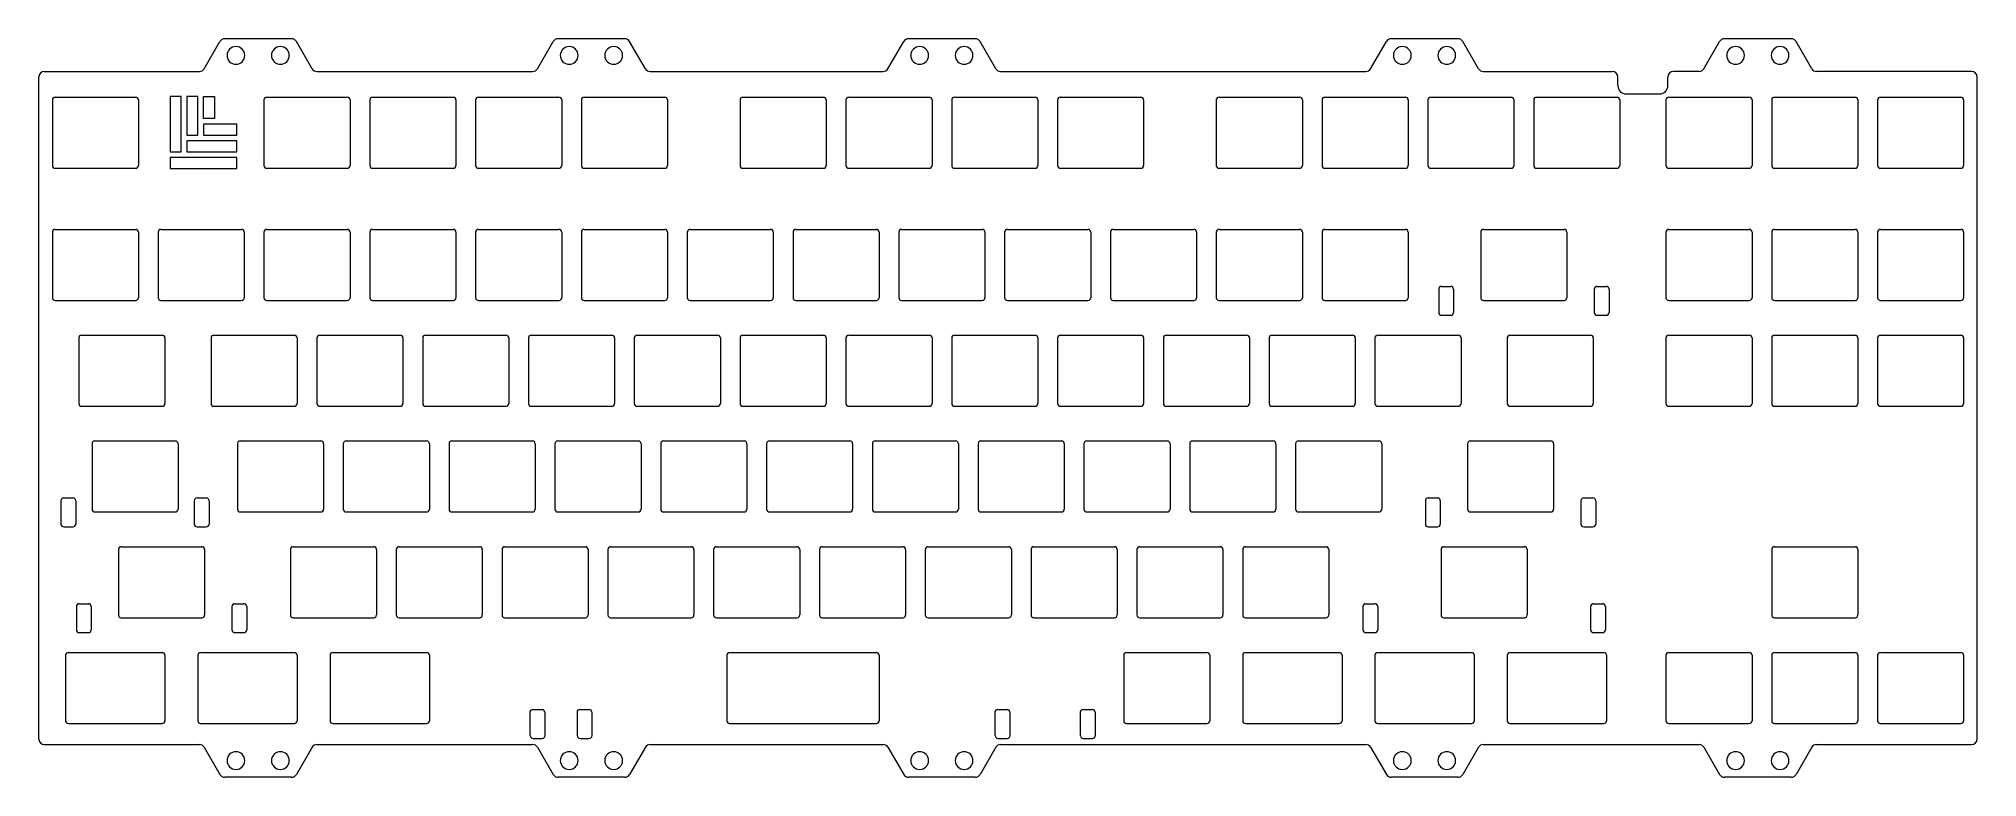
# Model space of a CAD drawing. Header units: millimetres. Extents: x 0 to 349, y -6 to 127.
import ezdxf

# ---------------------------------------------------------------- set-up
doc = ezdxf.new("R2010")
doc.units = ezdxf.units.MM
doc.layers.get('0').update_dxf_attribs({"lineweight": 5})

msp = doc.modelspace()

# ---------------------------------------------------------------- linework, layer by layer
for p, q in [((29.34, 121.7), (32.17, 126.6)), ((45.07, 127.1), (33.04, 127.1)), ((48.76, 121.7), (45.93, 126.6)), ((89.34, 121.7), (92.17, 126.6)), ((105.07, 127.1), (93.04, 127.1)), ((108.76, 121.7), (105.93, 126.6)), ((152.44, 121.7), (155.27, 126.6)), ((168.17, 127.1), (156.14, 127.1)), ((171.86, 121.7), (169.03, 126.6)), ((239.34, 121.7), (242.17, 126.6)), ((255.07, 127.1), (243.04, 127.1)), ((258.76, 121.7), (255.93, 126.6)), ((299.34, 121.7), (302.17, 126.6)), ((315.07, 127.1), (303.04, 127.1)), ((318.76, 121.7), (315.93, 126.6)), ((-0.45, 1), (-0.45, 120.2)), ((0.55, 121.2), (28.47, 121.2)), ((49.63, 121.2), (88.47, 121.2)), ((109.63, 121.2), (151.57, 121.2)), ((172.73, 121.2), (238.47, 121.2)), ((259.63, 121.2), (282.85, 121.2)), ((283.85, 118.68), (283.85, 120.22)), ((292.85, 118.68), (292.85, 120.2)), ((298.47, 121.2), (293.85, 121.2)), ((347.55, 121.2), (319.63, 121.2)), ((348.55, 1), (348.55, 120.2)), ((2, 116.08), (2, 104.28)), ((2.5, 116.58), (17, 116.58)), ((17.5, 116.08), (17.5, 104.28)), ((40.1, 116.08), (40.1, 104.28)), ((40.6, 116.58), (55.1, 116.58)), ((55.6, 116.08), (55.6, 104.28)), ((59.15, 116.08), (59.15, 104.28)), ((59.65, 116.58), (74.15, 116.58)), ((74.65, 116.08), (74.65, 104.28)), ((78.2, 116.08), (78.2, 104.28)), ((78.7, 116.58), (93.2, 116.58)), ((93.7, 116.08), (93.7, 104.28)), ((97.25, 116.08), (97.25, 104.28)), ((97.75, 116.58), (112.25, 116.58)), ((112.75, 116.08), (112.75, 104.28)), ((125.82, 116.08), (125.82, 104.28)), ((126.32, 116.58), (140.82, 116.58)), ((141.32, 116.08), (141.32, 104.28)), ((144.87, 116.08), (144.87, 104.28)), ((145.37, 116.58), (159.87, 116.58)), ((160.37, 116.08), (160.37, 104.28)), ((163.92, 116.08), (163.92, 104.28)), ((164.42, 116.58), (178.92, 116.58)), ((179.42, 116.08), (179.42, 104.28)), ((182.97, 116.08), (182.97, 104.28)), ((183.47, 116.58), (197.97, 116.58)), ((198.47, 116.08), (198.47, 104.28)), ((211.55, 116.08), (211.55, 104.28)), ((212.05, 116.58), (226.55, 116.58)), ((227.05, 116.08), (227.05, 104.28)), ((230.6, 116.08), (230.6, 104.28)), ((231.1, 116.58), (245.6, 116.58)), ((246.1, 116.08), (246.1, 104.28)), ((249.65, 116.08), (249.65, 104.28)), ((250.15, 116.58), (264.65, 116.58)), ((265.15, 116.08), (265.15, 104.28)), ((268.7, 116.08), (268.7, 104.28)), ((269.2, 116.58), (283.7, 116.58)), ((284.2, 116.08), (284.2, 104.28)), ((285.31, 117.18), (291.31, 117.18)), ((292.51, 116.08), (292.51, 104.28)), ((293.01, 116.58), (307.51, 116.58)), ((308.01, 116.08), (308.01, 104.28)), ((311.56, 116.08), (311.56, 104.28)), ((312.06, 116.58), (326.56, 116.58)), ((327.06, 116.08), (327.06, 104.28)), ((330.61, 116.08), (330.61, 104.28)), ((331.11, 116.58), (345.61, 116.58)), ((346.11, 116.08), (346.11, 104.28)), ((2.5, 103.78), (17, 103.78)), ((40.6, 103.78), (55.1, 103.78)), ((59.65, 103.78), (74.15, 103.78)), ((78.7, 103.78), (93.2, 103.78)), ((97.75, 103.78), (112.25, 103.78)), ((126.32, 103.78), (140.82, 103.78)), ((145.37, 103.78), (159.87, 103.78)), ((164.42, 103.78), (178.92, 103.78)), ((183.47, 103.78), (197.97, 103.78)), ((212.05, 103.78), (226.55, 103.78)), ((231.1, 103.78), (245.6, 103.78)), ((250.15, 103.78), (264.65, 103.78)), ((269.2, 103.78), (283.7, 103.78)), ((293.01, 103.78), (307.51, 103.78)), ((312.06, 103.78), (326.56, 103.78)), ((331.11, 103.78), (345.61, 103.78)), ((2, 92.27), (2, 80.47)), ((2.5, 92.77), (17, 92.77)), ((17.5, 92.27), (17.5, 80.47)), ((21.05, 92.27), (21.05, 80.47)), ((21.55, 92.77), (36.05, 92.77)), ((36.55, 92.27), (36.55, 80.47)), ((40.1, 92.27), (40.1, 80.47)), ((40.6, 92.77), (55.1, 92.77)), ((55.6, 92.27), (55.6, 80.47)), ((59.15, 92.27), (59.15, 80.47)), ((59.65, 92.77), (74.15, 92.77)), ((74.65, 92.27), (74.65, 80.47)), ((78.2, 92.27), (78.2, 80.47)), ((78.7, 92.77), (93.2, 92.77)), ((93.7, 92.27), (93.7, 80.47)), ((97.25, 92.27), (97.25, 80.47)), ((97.75, 92.77), (112.25, 92.77)), ((112.75, 92.27), (112.75, 80.47)), ((116.3, 92.27), (116.3, 80.47)), ((116.8, 92.77), (131.3, 92.77)), ((131.8, 92.27), (131.8, 80.47)), ((135.35, 92.27), (135.35, 80.47)), ((135.85, 92.77), (150.35, 92.77)), ((150.85, 92.27), (150.85, 80.47)), ((154.4, 92.27), (154.4, 80.47)), ((154.9, 92.77), (169.4, 92.77)), ((169.9, 92.27), (169.9, 80.47)), ((173.45, 92.27), (173.45, 80.47)), ((173.95, 92.77), (188.45, 92.77)), ((188.95, 92.27), (188.95, 80.47)), ((192.5, 92.27), (192.5, 80.47)), ((193, 92.77), (207.5, 92.77)), ((208, 92.27), (208, 80.47)), ((211.55, 92.27), (211.55, 80.47)), ((212.05, 92.77), (226.55, 92.77)), ((227.05, 92.27), (227.05, 80.47)), ((230.6, 92.27), (230.6, 80.47)), ((231.1, 92.77), (245.6, 92.77)), ((246.1, 92.27), (246.1, 80.47)), ((259.17, 92.27), (259.17, 80.47)), ((259.67, 92.77), (274.17, 92.77)), ((274.67, 92.27), (274.67, 80.47)), ((292.51, 92.27), (292.51, 80.47)), ((293.01, 92.77), (307.51, 92.77)), ((308.01, 92.27), (308.01, 80.47)), ((311.56, 92.27), (311.56, 80.47)), ((312.06, 92.77), (326.56, 92.77)), ((327.06, 92.27), (327.06, 80.47)), ((330.61, 92.27), (330.61, 80.47)), ((331.11, 92.77), (345.61, 92.77)), ((346.11, 92.27), (346.11, 80.47)), ((251.59, 82), (251.59, 77.79)), ((252.09, 82.5), (253.76, 82.5)), ((254.26, 82), (254.26, 77.79)), ((279.59, 82), (279.59, 77.79)), ((280.09, 82.5), (281.76, 82.5)), ((282.26, 82), (282.26, 77.79)), ((2.5, 79.97), (17, 79.97)), ((21.55, 79.97), (36.05, 79.97)), ((40.6, 79.97), (55.1, 79.97)), ((59.65, 79.97), (74.15, 79.97)), ((78.7, 79.97), (93.2, 79.97)), ((97.75, 79.97), (112.25, 79.97)), ((116.8, 79.97), (131.3, 79.97)), ((135.85, 79.97), (150.35, 79.97)), ((154.9, 79.97), (169.4, 79.97)), ((173.95, 79.97), (188.45, 79.97)), ((193, 79.97), (207.5, 79.97)), ((212.05, 79.97), (226.55, 79.97)), ((231.1, 79.97), (245.6, 79.97)), ((252.09, 77.29), (253.76, 77.29)), ((259.67, 79.97), (274.17, 79.97)), ((280.09, 77.29), (281.76, 77.29)), ((293.01, 79.97), (307.51, 79.97)), ((312.06, 79.97), (326.56, 79.97)), ((331.11, 79.97), (345.61, 79.97)), ((7.26, 73.72), (21.76, 73.72)), ((31.07, 73.72), (45.57, 73.72)), ((50.12, 73.72), (64.62, 73.72)), ((69.17, 73.72), (83.67, 73.72)), ((88.22, 73.72), (102.72, 73.72)), ((107.27, 73.72), (121.77, 73.72)), ((126.32, 73.72), (140.82, 73.72)), ((145.37, 73.72), (159.87, 73.72)), ((164.42, 73.72), (178.92, 73.72)), ((183.47, 73.72), (197.97, 73.72)), ((202.52, 73.72), (217.02, 73.72)), ((221.57, 73.72), (236.07, 73.72)), ((240.62, 73.72), (255.12, 73.72)), ((264.43, 73.72), (278.93, 73.72)), ((293.01, 73.72), (307.51, 73.72)), ((312.06, 73.72), (326.56, 73.72)), ((331.11, 73.72), (345.61, 73.72)), ((6.76, 73.22), (6.76, 61.42)), ((22.26, 73.22), (22.26, 61.42)), ((30.57, 73.22), (30.57, 61.42)), ((46.07, 73.22), (46.07, 61.42)), ((49.62, 73.22), (49.62, 61.42)), ((65.12, 73.22), (65.12, 61.42)), ((68.67, 73.22), (68.67, 61.42)), ((84.17, 73.22), (84.17, 61.42)), ((87.72, 73.22), (87.72, 61.42)), ((103.22, 73.22), (103.22, 61.42)), ((106.77, 73.22), (106.77, 61.42)), ((122.27, 73.22), (122.27, 61.42)), ((125.82, 73.22), (125.82, 61.42)), ((141.32, 73.22), (141.32, 61.42)), ((144.87, 73.22), (144.87, 61.42)), ((160.37, 73.22), (160.37, 61.42)), ((163.92, 73.22), (163.92, 61.42)), ((179.42, 73.22), (179.42, 61.42)), ((182.97, 73.22), (182.97, 61.42)), ((198.47, 73.22), (198.47, 61.42)), ((202.02, 73.22), (202.02, 61.42)), ((217.52, 73.22), (217.52, 61.42)), ((221.07, 73.22), (221.07, 61.42)), ((236.57, 73.22), (236.57, 61.42)), ((240.12, 73.22), (240.12, 61.42)), ((255.62, 73.22), (255.62, 61.42)), ((263.93, 73.22), (263.93, 61.42)), ((279.43, 73.22), (279.43, 61.42)), ((292.51, 73.22), (292.51, 61.42)), ((308.01, 73.22), (308.01, 61.42)), ((311.56, 73.22), (311.56, 61.42)), ((327.06, 73.22), (327.06, 61.42)), ((330.61, 73.22), (330.61, 61.42)), ((346.11, 73.22), (346.11, 61.42)), ((7.26, 60.92), (21.76, 60.92)), ((31.07, 60.92), (45.57, 60.92)), ((50.12, 60.92), (64.62, 60.92)), ((69.17, 60.92), (83.67, 60.92)), ((88.22, 60.92), (102.72, 60.92)), ((107.27, 60.92), (121.77, 60.92)), ((126.32, 60.92), (140.82, 60.92)), ((145.37, 60.92), (159.87, 60.92)), ((164.42, 60.92), (178.92, 60.92)), ((183.47, 60.92), (197.97, 60.92)), ((202.52, 60.92), (217.02, 60.92)), ((221.57, 60.92), (236.07, 60.92)), ((240.62, 60.92), (255.12, 60.92)), ((264.43, 60.92), (278.93, 60.92)), ((293.01, 60.92), (307.51, 60.92)), ((312.06, 60.92), (326.56, 60.92)), ((331.11, 60.92), (345.61, 60.92)), ((9.14, 54.17), (9.14, 42.37)), ((9.64, 54.67), (24.14, 54.67)), ((24.64, 54.17), (24.64, 42.37)), ((35.33, 54.17), (35.33, 42.37)), ((35.83, 54.67), (50.33, 54.67)), ((50.83, 54.17), (50.83, 42.37)), ((54.38, 54.17), (54.38, 42.37)), ((54.88, 54.67), (69.38, 54.67)), ((69.88, 54.17), (69.88, 42.37)), ((73.43, 54.17), (73.43, 42.37)), ((73.93, 54.67), (88.43, 54.67)), ((88.93, 54.17), (88.93, 42.37)), ((92.48, 54.17), (92.48, 42.37)), ((92.98, 54.67), (107.48, 54.67)), ((107.98, 54.17), (107.98, 42.37)), ((111.53, 54.17), (111.53, 42.37)), ((112.03, 54.67), (126.53, 54.67)), ((127.03, 54.17), (127.03, 42.37)), ((130.58, 54.17), (130.58, 42.37)), ((131.08, 54.67), (145.58, 54.67)), ((146.08, 54.17), (146.08, 42.37)), ((149.63, 54.17), (149.63, 42.37)), ((150.13, 54.67), (164.63, 54.67)), ((165.13, 54.17), (165.13, 42.37)), ((168.68, 54.17), (168.68, 42.37)), ((169.18, 54.67), (183.68, 54.67)), ((184.18, 54.17), (184.18, 42.37)), ((187.73, 54.17), (187.73, 42.37)), ((188.23, 54.67), (202.73, 54.67)), ((203.23, 54.17), (203.23, 42.37)), ((206.78, 54.17), (206.78, 42.37)), ((207.28, 54.67), (221.78, 54.67)), ((222.28, 54.17), (222.28, 42.37)), ((225.83, 54.17), (225.83, 42.37)), ((226.33, 54.67), (240.83, 54.67)), ((241.33, 54.17), (241.33, 42.37)), ((256.79, 54.17), (256.79, 42.37)), ((257.29, 54.67), (271.79, 54.67)), ((272.29, 54.17), (272.29, 42.37)), ((3.55, 43.9), (3.55, 39.69)), ((4.05, 44.4), (5.72, 44.4)), ((6.22, 43.9), (6.22, 39.69)), ((27.55, 43.9), (27.55, 39.69)), ((28.05, 44.4), (29.72, 44.4)), ((30.22, 43.9), (30.22, 39.69)), ((249.2, 43.9), (249.2, 39.69)), ((249.7, 44.4), (251.37, 44.4)), ((251.87, 43.9), (251.87, 39.69)), ((277.2, 43.9), (277.2, 39.69)), ((277.7, 44.4), (279.37, 44.4)), ((279.87, 43.9), (279.87, 39.69)), ((4.05, 39.19), (5.72, 39.19)), ((9.64, 41.87), (24.14, 41.87)), ((28.05, 39.19), (29.72, 39.19)), ((35.83, 41.87), (50.33, 41.87)), ((54.88, 41.87), (69.38, 41.87)), ((73.93, 41.87), (88.43, 41.87)), ((92.98, 41.87), (107.48, 41.87)), ((112.03, 41.87), (126.53, 41.87)), ((131.08, 41.87), (145.58, 41.87)), ((150.13, 41.87), (164.63, 41.87)), ((169.18, 41.87), (183.68, 41.87)), ((188.23, 41.87), (202.73, 41.87)), ((207.28, 41.87), (221.78, 41.87)), ((226.33, 41.87), (240.83, 41.87)), ((249.7, 39.19), (251.37, 39.19)), ((257.29, 41.87), (271.79, 41.87)), ((277.7, 39.19), (279.37, 39.19)), ((13.9, 35.12), (13.9, 23.32)), ((14.4, 35.62), (28.9, 35.62)), ((29.4, 35.12), (29.4, 23.32)), ((44.86, 35.12), (44.86, 23.32)), ((45.36, 35.62), (59.86, 35.62)), ((60.36, 35.12), (60.36, 23.32)), ((63.91, 35.12), (63.91, 23.32)), ((64.41, 35.62), (78.91, 35.62)), ((79.41, 35.12), (79.41, 23.32)), ((82.96, 35.12), (82.96, 23.32)), ((83.46, 35.62), (97.96, 35.62)), ((98.46, 35.12), (98.46, 23.32)), ((102.01, 35.12), (102.01, 23.32)), ((102.51, 35.62), (117.01, 35.62)), ((117.51, 35.12), (117.51, 23.32)), ((121.06, 35.12), (121.06, 23.32)), ((121.56, 35.62), (136.06, 35.62)), ((136.56, 35.12), (136.56, 23.32)), ((140.11, 35.12), (140.11, 23.32)), ((140.61, 35.62), (155.11, 35.62)), ((155.61, 35.12), (155.61, 23.32)), ((159.16, 35.12), (159.16, 23.32)), ((159.66, 35.62), (174.16, 35.62)), ((174.66, 35.12), (174.66, 23.32)), ((178.21, 35.12), (178.21, 23.32)), ((178.71, 35.62), (193.21, 35.62)), ((193.71, 35.12), (193.71, 23.32)), ((197.26, 35.12), (197.26, 23.32)), ((197.76, 35.62), (212.26, 35.62)), ((212.76, 35.12), (212.76, 23.32)), ((216.31, 35.12), (216.31, 23.32)), ((216.81, 35.62), (231.31, 35.62)), ((231.81, 35.12), (231.81, 23.32)), ((252.03, 35.12), (252.03, 23.32)), ((252.53, 35.62), (267.03, 35.62)), ((267.53, 35.12), (267.53, 23.32)), ((311.56, 35.12), (311.56, 23.32)), ((312.06, 35.62), (326.56, 35.62)), ((327.06, 35.12), (327.06, 23.32)), ((6.32, 24.85), (6.32, 20.64)), ((6.82, 25.35), (8.49, 25.35)), ((8.99, 24.85), (8.99, 20.64)), ((34.32, 24.85), (34.32, 20.64)), ((34.82, 25.35), (36.49, 25.35)), ((36.99, 24.85), (36.99, 20.64)), ((237.94, 24.85), (237.94, 20.64)), ((238.44, 25.35), (240.11, 25.35)), ((240.61, 24.85), (240.61, 20.64)), ((278.94, 24.85), (278.94, 20.64)), ((279.44, 25.35), (281.11, 25.35)), ((281.61, 24.85), (281.61, 20.64)), ((14.4, 22.82), (28.9, 22.82)), ((45.36, 22.82), (59.86, 22.82)), ((64.41, 22.82), (78.91, 22.82)), ((83.46, 22.82), (97.96, 22.82)), ((102.51, 22.82), (117.01, 22.82)), ((121.56, 22.82), (136.06, 22.82)), ((140.61, 22.82), (155.11, 22.82)), ((159.66, 22.82), (174.16, 22.82)), ((178.71, 22.82), (193.21, 22.82)), ((197.76, 22.82), (212.26, 22.82)), ((216.81, 22.82), (231.31, 22.82)), ((252.53, 22.82), (267.03, 22.82)), ((312.06, 22.82), (326.56, 22.82)), ((6.82, 20.14), (8.49, 20.14)), ((34.82, 20.14), (36.49, 20.14)), ((238.44, 20.14), (240.11, 20.14)), ((279.44, 20.14), (281.11, 20.14)), ((4.38, 16.07), (4.38, 4.27)), ((4.88, 16.57), (21.76, 16.57)), ((22.26, 16.07), (22.26, 4.27)), ((28.19, 16.07), (28.19, 4.27)), ((28.69, 16.57), (45.57, 16.57)), ((46.07, 16.07), (46.07, 4.27)), ((52, 16.07), (52, 4.27)), ((52.5, 16.57), (69.38, 16.57)), ((69.88, 16.07), (69.88, 4.27)), ((123.44, 16.07), (123.44, 4.27)), ((123.94, 16.57), (150.35, 16.57)), ((150.85, 16.07), (150.85, 4.27)), ((194.88, 16.07), (194.88, 4.27)), ((195.38, 16.57), (209.88, 16.57)), ((210.38, 16.07), (210.38, 4.27)), ((216.31, 16.07), (216.31, 4.27)), ((216.81, 16.57), (233.69, 16.57)), ((234.19, 16.07), (234.19, 4.27)), ((240.12, 16.07), (240.12, 4.27)), ((240.62, 16.57), (257.5, 16.57)), ((258, 16.07), (258, 4.27)), ((263.93, 16.07), (263.93, 4.27)), ((264.43, 16.57), (281.31, 16.57)), ((281.81, 16.07), (281.81, 4.27)), ((292.51, 16.07), (292.51, 4.27)), ((293.01, 16.57), (307.51, 16.57)), ((308.01, 16.07), (308.01, 4.27)), ((311.56, 16.07), (311.56, 4.27)), ((312.06, 16.57), (326.56, 16.57)), ((327.06, 16.07), (327.06, 4.27)), ((330.61, 16.07), (330.61, 4.27)), ((331.11, 16.57), (345.61, 16.57)), ((346.11, 16.07), (346.11, 4.27)), ((4.88, 3.77), (21.76, 3.77)), ((28.69, 3.77), (45.57, 3.77)), ((52.5, 3.77), (69.38, 3.77)), ((87.99, 5.8), (87.99, 1.59)), ((88.49, 6.3), (90.16, 6.3)), ((90.66, 5.8), (90.66, 1.59)), ((96.46, 5.8), (96.46, 1.59)), ((96.96, 6.3), (98.63, 6.3)), ((99.13, 5.8), (99.13, 1.59)), ((123.94, 3.77), (150.35, 3.77)), ((171.71, 5.8), (171.71, 1.59)), ((172.21, 6.3), (173.88, 6.3)), ((174.38, 5.8), (174.38, 1.59)), ((187.06, 5.8), (187.06, 1.59)), ((187.56, 6.3), (189.23, 6.3)), ((189.73, 5.8), (189.73, 1.59)), ((195.38, 3.77), (209.88, 3.77)), ((216.81, 3.77), (233.69, 3.77)), ((240.62, 3.77), (257.5, 3.77)), ((264.43, 3.77), (281.31, 3.77)), ((293.01, 3.77), (307.51, 3.77)), ((312.06, 3.77), (326.56, 3.77)), ((331.11, 3.77), (345.61, 3.77)), ((0.55, 0), (28.47, 0)), ((49.63, 0), (88.47, 0)), ((88.54, 1.09), (90.21, 1.09)), ((97, 1.09), (98.67, 1.09)), ((109.63, 0), (151.57, 0)), ((172.26, 1.09), (173.93, 1.09)), ((172.73, 0), (238.47, 0)), ((187.6, 1.09), (189.27, 1.09)), ((319.63, 0), (347.55, 0)), ((29.34, -0.5), (32.17, -5.4)), ((48.76, -0.5), (45.93, -5.4)), ((89.34, -0.5), (92.17, -5.4)), ((108.76, -0.5), (105.93, -5.4)), ((152.44, -0.5), (155.27, -5.4)), ((171.86, -0.5), (169.03, -5.4)), ((239.34, -0.5), (242.17, -5.4)), ((258.76, -0.5), (255.93, -5.4)), ((259.63, 0), (298.47, 0)), ((299.34, -0.5), (302.17, -5.4)), ((318.76, -0.5), (315.93, -5.4)), ((45.07, -5.9), (33.04, -5.9)), ((105.07, -5.9), (93.04, -5.9)), ((168.17, -5.9), (156.14, -5.9)), ((255.07, -5.9), (243.04, -5.9)), ((315.07, -5.9), (303.04, -5.9))]:
    msp.add_line(p, q)
for points in [[(25.21, 116.73), (23.21, 116.73), (23.21, 106.73), (25.21, 106.73)], [(26.21, 109.73), (28.21, 109.73), (28.21, 116.73), (26.21, 116.73)], [(29.21, 112.73), (29.21, 116.73), (31.21, 116.73), (31.21, 112.73)], [(29.21, 111.73), (29.21, 109.73), (35.21, 109.73), (35.21, 111.73)], [(35.21, 108.73), (26.21, 108.73), (26.21, 106.73), (35.21, 106.73)], [(23.21, 105.73), (23.21, 103.73), (35.21, 103.73), (35.21, 105.73)]]:
    msp.add_lwpolyline(points, close=True)
for centre, start, end in [((2.5, 116.08), 90, 180), ((17, 116.08), 0, 90), ((40.6, 116.08), 90, 180), ((55.1, 116.08), 0, 90), ((59.65, 116.08), 90, 180), ((74.15, 116.08), 0, 90), ((78.7, 116.08), 90, 180), ((93.2, 116.08), 0, 90), ((97.75, 116.08), 90, 180), ((112.25, 116.08), 0, 90), ((126.32, 116.08), 90, 180), ((140.82, 116.08), 0, 90), ((145.37, 116.08), 90, 180), ((159.87, 116.08), 0, 90), ((164.42, 116.08), 90, 180), ((178.92, 116.08), 0, 90), ((183.47, 116.08), 90, 180), ((197.97, 116.08), 0, 90), ((212.05, 116.08), 90, 180), ((226.55, 116.08), 0, 90), ((231.1, 116.08), 90, 180), ((245.6, 116.08), 0, 90), ((250.15, 116.08), 90, 180), ((264.65, 116.08), 0, 90), ((269.2, 116.08), 90, 180), ((283.7, 116.08), 0, 90), ((293.01, 116.08), 90, 180), ((307.51, 116.08), 0, 90), ((312.06, 116.08), 90, 180), ((326.56, 116.08), 0, 90), ((331.11, 116.08), 90, 180), ((345.61, 116.08), 0, 90), ((2.5, 104.28), 180, 270), ((17, 104.28), 270, 360), ((40.6, 104.28), 180, 270), ((55.1, 104.28), 270, 360), ((59.65, 104.28), 180, 270), ((74.15, 104.28), 270, 360), ((78.7, 104.28), 180, 270), ((93.2, 104.28), 270, 360), ((97.75, 104.28), 180, 270), ((112.25, 104.28), 270, 360), ((126.32, 104.28), 180, 270), ((140.82, 104.28), 270, 360), ((145.37, 104.28), 180, 270), ((159.87, 104.28), 270, 360), ((164.42, 104.28), 180, 270), ((178.92, 104.28), 270, 360), ((183.47, 104.28), 180, 270), ((197.97, 104.28), 270, 360), ((212.05, 104.28), 180, 270), ((226.55, 104.28), 270, 360), ((231.1, 104.28), 180, 270), ((245.6, 104.28), 270, 360), ((250.15, 104.28), 180, 270), ((264.65, 104.28), 270, 360), ((269.2, 104.28), 180, 270), ((283.7, 104.28), 270, 360), ((293.01, 104.28), 180, 270), ((307.51, 104.28), 270, 360), ((312.06, 104.28), 180, 270), ((326.56, 104.28), 270, 360), ((331.11, 104.28), 180, 270), ((345.61, 104.28), 270, 360), ((2.5, 92.27), 90, 180), ((17, 92.27), 0, 90), ((21.55, 92.27), 90, 180), ((36.05, 92.27), 0, 90), ((40.6, 92.27), 90, 180), ((55.1, 92.27), 0, 90), ((59.65, 92.27), 90, 180), ((74.15, 92.27), 0, 90), ((78.7, 92.27), 90, 180), ((93.2, 92.27), 0, 90), ((97.75, 92.27), 90, 180), ((112.25, 92.27), 0, 90), ((116.8, 92.27), 90, 180), ((131.3, 92.27), 0, 90), ((135.85, 92.27), 90, 180), ((150.35, 92.27), 0, 90), ((154.9, 92.27), 90, 180), ((169.4, 92.27), 0, 90), ((173.95, 92.27), 90, 180), ((188.45, 92.27), 0, 90), ((193, 92.27), 90, 180), ((207.5, 92.27), 0, 90), ((212.05, 92.27), 90, 180), ((226.55, 92.27), 0, 90), ((231.1, 92.27), 90, 180), ((245.6, 92.27), 0, 90), ((259.67, 92.27), 90, 180), ((274.17, 92.27), 0, 90), ((293.01, 92.27), 90, 180), ((307.51, 92.27), 0, 90), ((312.06, 92.27), 90, 180), ((326.56, 92.27), 0, 90), ((331.11, 92.27), 90, 180), ((345.61, 92.27), 0, 90), ((2.5, 80.47), 180, 270), ((17, 80.47), 270, 360), ((21.55, 80.47), 180, 270), ((36.05, 80.47), 270, 360), ((40.6, 80.47), 180, 270), ((55.1, 80.47), 270, 360), ((59.65, 80.47), 180, 270), ((74.15, 80.47), 270, 360), ((78.7, 80.47), 180, 270), ((93.2, 80.47), 270, 360), ((97.75, 80.47), 180, 270), ((112.25, 80.47), 270, 360), ((116.8, 80.47), 180, 270), ((131.3, 80.47), 270, 360), ((135.85, 80.47), 180, 270), ((150.35, 80.47), 270, 360), ((154.9, 80.47), 180, 270), ((169.4, 80.47), 270, 360), ((173.95, 80.47), 180, 270), ((188.45, 80.47), 270, 360), ((193, 80.47), 180, 270), ((207.5, 80.47), 270, 360), ((212.05, 80.47), 180, 270), ((226.55, 80.47), 270, 360), ((231.1, 80.47), 180, 270), ((245.6, 80.47), 270, 360), ((252.09, 82), 90, 180), ((253.76, 82), 0, 90), ((259.67, 80.47), 180, 270), ((274.17, 80.47), 270, 360), ((280.09, 82), 90, 180), ((281.76, 82), 0, 90), ((293.01, 80.47), 180, 270), ((307.51, 80.47), 270, 360), ((312.06, 80.47), 180, 270), ((326.56, 80.47), 270, 360), ((331.11, 80.47), 180, 270), ((345.61, 80.47), 270, 360), ((252.09, 77.79), 180, 270), ((253.76, 77.79), 270, 360), ((280.09, 77.79), 180, 270), ((281.76, 77.79), 270, 360), ((7.26, 73.22), 90, 180), ((21.76, 73.22), 0, 90), ((31.07, 73.22), 90, 180), ((45.57, 73.22), 0, 90), ((50.12, 73.22), 90, 180), ((64.62, 73.22), 0, 90), ((69.17, 73.22), 90, 180), ((83.67, 73.22), 0, 90), ((88.22, 73.22), 90, 180), ((102.72, 73.22), 0, 90), ((107.27, 73.22), 90, 180), ((121.77, 73.22), 0, 90), ((126.32, 73.22), 90, 180), ((140.82, 73.22), 0, 90), ((145.37, 73.22), 90, 180), ((159.87, 73.22), 0, 90), ((164.42, 73.22), 90, 180), ((178.92, 73.22), 0, 90), ((183.47, 73.22), 90, 180), ((197.97, 73.22), 0, 90), ((202.52, 73.22), 90, 180), ((217.02, 73.22), 0, 90), ((221.57, 73.22), 90, 180), ((236.07, 73.22), 0, 90), ((240.62, 73.22), 90, 180), ((255.12, 73.22), 0, 90), ((264.43, 73.22), 90, 180), ((278.93, 73.22), 0, 90), ((293.01, 73.22), 90, 180), ((307.51, 73.22), 0, 90), ((312.06, 73.22), 90, 180), ((326.56, 73.22), 0, 90), ((331.11, 73.22), 90, 180), ((345.61, 73.22), 0, 90), ((7.26, 61.42), 180, 270), ((21.76, 61.42), 270, 360), ((31.07, 61.42), 180, 270), ((45.57, 61.42), 270, 360), ((50.12, 61.42), 180, 270), ((64.62, 61.42), 270, 360), ((69.17, 61.42), 180, 270), ((83.67, 61.42), 270, 360), ((88.22, 61.42), 180, 270), ((102.72, 61.42), 270, 360), ((107.27, 61.42), 180, 270), ((121.77, 61.42), 270, 360), ((126.32, 61.42), 180, 270), ((140.82, 61.42), 270, 360), ((145.37, 61.42), 180, 270), ((159.87, 61.42), 270, 360), ((164.42, 61.42), 180, 270), ((178.92, 61.42), 270, 360), ((183.47, 61.42), 180, 270), ((197.97, 61.42), 270, 360), ((202.52, 61.42), 180, 270), ((217.02, 61.42), 270, 360), ((221.57, 61.42), 180, 270), ((236.07, 61.42), 270, 360), ((240.62, 61.42), 180, 270), ((255.12, 61.42), 270, 360), ((264.43, 61.42), 180, 270), ((278.93, 61.42), 270, 360), ((293.01, 61.42), 180, 270), ((307.51, 61.42), 270, 360), ((312.06, 61.42), 180, 270), ((326.56, 61.42), 270, 360), ((331.11, 61.42), 180, 270), ((345.61, 61.42), 270, 360), ((9.64, 54.17), 90, 180), ((24.14, 54.17), 0, 90), ((35.83, 54.17), 90, 180), ((50.33, 54.17), 0, 90), ((54.88, 54.17), 90, 180), ((69.38, 54.17), 0, 90), ((73.93, 54.17), 90, 180), ((88.43, 54.17), 0, 90), ((92.98, 54.17), 90, 180), ((107.48, 54.17), 0, 90), ((112.03, 54.17), 90, 180), ((126.53, 54.17), 0, 90), ((131.08, 54.17), 90, 180), ((145.58, 54.17), 0, 90), ((150.13, 54.17), 90, 180), ((164.63, 54.17), 0, 90), ((169.18, 54.17), 90, 180), ((183.68, 54.17), 0, 90), ((188.23, 54.17), 90, 180), ((202.73, 54.17), 0, 90), ((207.28, 54.17), 90, 180), ((221.78, 54.17), 0, 90), ((226.33, 54.17), 90, 180), ((240.83, 54.17), 0, 90), ((257.29, 54.17), 90, 180), ((271.79, 54.17), 0, 90), ((4.05, 43.9), 90, 180), ((5.72, 43.9), 0, 90), ((9.64, 42.37), 180, 270), ((24.14, 42.37), 270, 360), ((28.05, 43.9), 90, 180), ((29.72, 43.9), 0, 90), ((35.83, 42.37), 180, 270), ((50.33, 42.37), 270, 360), ((54.88, 42.37), 180, 270), ((69.38, 42.37), 270, 360), ((73.93, 42.37), 180, 270), ((88.43, 42.37), 270, 360), ((92.98, 42.37), 180, 270), ((107.48, 42.37), 270, 360), ((112.03, 42.37), 180, 270), ((126.53, 42.37), 270, 360), ((131.08, 42.37), 180, 270), ((145.58, 42.37), 270, 360), ((150.13, 42.37), 180, 270), ((164.63, 42.37), 270, 360), ((169.18, 42.37), 180, 270), ((183.68, 42.37), 270, 360), ((188.23, 42.37), 180, 270), ((202.73, 42.37), 270, 360), ((207.28, 42.37), 180, 270), ((221.78, 42.37), 270, 360), ((226.33, 42.37), 180, 270), ((240.83, 42.37), 270, 360), ((249.7, 43.9), 90, 180), ((251.37, 43.9), 0, 90), ((257.29, 42.37), 180, 270), ((271.79, 42.37), 270, 360), ((277.7, 43.9), 90, 180), ((279.37, 43.9), 0, 90), ((4.05, 39.69), 180, 270), ((5.72, 39.69), 270, 360), ((28.05, 39.69), 180, 270), ((29.72, 39.69), 270, 360), ((249.7, 39.69), 180, 270), ((251.37, 39.69), 270, 360), ((277.7, 39.69), 180, 270), ((279.37, 39.69), 270, 360), ((14.4, 35.12), 90, 180), ((28.9, 35.12), 0, 90), ((45.36, 35.12), 90, 180), ((59.86, 35.12), 0, 90), ((64.41, 35.12), 90, 180), ((78.91, 35.12), 0, 90), ((83.46, 35.12), 90, 180), ((97.96, 35.12), 0, 90), ((102.51, 35.12), 90, 180), ((117.01, 35.12), 0, 90), ((121.56, 35.12), 90, 180), ((136.06, 35.12), 0, 90), ((140.61, 35.12), 90, 180), ((155.11, 35.12), 0, 90), ((159.66, 35.12), 90, 180), ((174.16, 35.12), 0, 90), ((178.71, 35.12), 90, 180), ((193.21, 35.12), 0, 90), ((197.76, 35.12), 90, 180), ((212.26, 35.12), 0, 90), ((216.81, 35.12), 90, 180), ((231.31, 35.12), 0, 90), ((252.53, 35.12), 90, 180), ((267.03, 35.12), 0, 90), ((312.06, 35.12), 90, 180), ((326.56, 35.12), 0, 90), ((6.82, 24.85), 90, 180), ((8.49, 24.85), 0, 90), ((34.82, 24.85), 90, 180), ((36.49, 24.85), 0, 90), ((238.44, 24.85), 90, 180), ((240.11, 24.85), 0, 90), ((279.44, 24.85), 90, 180), ((281.11, 24.85), 0, 90), ((14.4, 23.32), 180, 270), ((28.9, 23.32), 270, 360), ((45.36, 23.32), 180, 270), ((59.86, 23.32), 270, 360), ((64.41, 23.32), 180, 270), ((78.91, 23.32), 270, 360), ((83.46, 23.32), 180, 270), ((97.96, 23.32), 270, 360), ((102.51, 23.32), 180, 270), ((117.01, 23.32), 270, 360), ((121.56, 23.32), 180, 270), ((136.06, 23.32), 270, 360), ((140.61, 23.32), 180, 270), ((155.11, 23.32), 270, 360), ((159.66, 23.32), 180, 270), ((174.16, 23.32), 270, 360), ((178.71, 23.32), 180, 270), ((193.21, 23.32), 270, 360), ((197.76, 23.32), 180, 270), ((212.26, 23.32), 270, 360), ((216.81, 23.32), 180, 270), ((231.31, 23.32), 270, 360), ((252.53, 23.32), 180, 270), ((267.03, 23.32), 270, 360), ((312.06, 23.32), 180, 270), ((326.56, 23.32), 270, 360), ((6.82, 20.64), 180, 270), ((8.49, 20.64), 270, 360), ((34.82, 20.64), 180, 270), ((36.49, 20.64), 270, 360), ((238.44, 20.64), 180, 270), ((240.11, 20.64), 270, 360), ((279.44, 20.64), 180, 270), ((281.11, 20.64), 270, 360), ((4.88, 16.07), 90, 180), ((21.76, 16.07), 0, 90), ((28.69, 16.07), 90, 180), ((45.57, 16.07), 0, 90), ((52.5, 16.07), 90, 180), ((69.38, 16.07), 0, 90), ((123.94, 16.07), 90, 180), ((150.35, 16.07), 0, 90), ((195.38, 16.07), 90, 180), ((209.88, 16.07), 0, 90), ((216.81, 16.07), 90, 180), ((233.69, 16.07), 0, 90), ((240.62, 16.07), 90, 180), ((257.5, 16.07), 0, 90), ((264.43, 16.07), 90, 180), ((281.31, 16.07), 0, 90), ((293.01, 16.07), 90, 180), ((307.51, 16.07), 0, 90), ((312.06, 16.07), 90, 180), ((326.56, 16.07), 0, 90), ((331.11, 16.07), 90, 180), ((345.61, 16.07), 0, 90), ((4.88, 4.27), 180, 270), ((21.76, 4.27), 270, 360), ((28.69, 4.27), 180, 270), ((45.57, 4.27), 270, 360), ((52.5, 4.27), 180, 270), ((69.38, 4.27), 270, 360), ((88.49, 5.8), 90, 180), ((90.16, 5.8), 0, 90), ((96.96, 5.8), 90, 180), ((98.63, 5.8), 0, 90), ((123.94, 4.27), 180, 270), ((150.35, 4.27), 270, 360), ((172.21, 5.8), 90, 180), ((173.88, 5.8), 0, 90), ((187.56, 5.8), 90, 180), ((189.23, 5.8), 0, 90), ((195.38, 4.27), 180, 270), ((209.88, 4.27), 270, 360), ((216.81, 4.27), 180, 270), ((233.69, 4.27), 270, 360), ((240.62, 4.27), 180, 270), ((257.5, 4.27), 270, 360), ((264.43, 4.27), 180, 270), ((281.31, 4.27), 270, 360), ((293.01, 4.27), 180, 270), ((307.51, 4.27), 270, 360), ((312.06, 4.27), 180, 270), ((326.56, 4.27), 270, 360), ((331.11, 4.27), 180, 270), ((345.61, 4.27), 270, 360), ((88.54, 1.59), 180, 270), ((90.21, 1.59), 270, 360), ((97, 1.59), 180, 270), ((98.67, 1.59), 270, 360), ((172.26, 1.59), 180, 270), ((173.93, 1.59), 270, 360), ((187.6, 1.59), 180, 270), ((189.27, 1.59), 270, 360)]:
    msp.add_arc(centre, 0.5, start, end)
for points in [[(33.04, 127.1), (32.68, 127.1), (32.35, 126.91), (32.17, 126.6)], [(45.93, 126.6), (45.76, 126.91), (45.43, 127.1), (45.07, 127.1)], [(93.04, 127.1), (92.68, 127.1), (92.35, 126.91), (92.17, 126.6)], [(105.93, 126.6), (105.76, 126.91), (105.43, 127.1), (105.07, 127.1)], [(156.14, 127.1), (155.78, 127.1), (155.45, 126.91), (155.27, 126.6)], [(169.03, 126.6), (168.86, 126.91), (168.53, 127.1), (168.17, 127.1)], [(243.04, 127.1), (242.68, 127.1), (242.35, 126.91), (242.17, 126.6)], [(255.93, 126.6), (255.76, 126.91), (255.43, 127.1), (255.07, 127.1)], [(303.04, 127.1), (302.68, 127.1), (302.35, 126.91), (302.17, 126.6)], [(315.93, 126.6), (315.76, 126.91), (315.43, 127.1), (315.07, 127.1)], [(0.55, 121.2), (0, 121.2), (-0.45, 120.75), (-0.45, 120.2)], [(28.47, 121.2), (28.83, 121.2), (29.16, 121.39), (29.34, 121.7)], [(48.76, 121.7), (48.94, 121.39), (49.27, 121.2), (49.63, 121.2)], [(88.47, 121.2), (88.83, 121.2), (89.16, 121.39), (89.34, 121.7)], [(108.76, 121.7), (108.94, 121.39), (109.27, 121.2), (109.63, 121.2)], [(151.57, 121.2), (151.93, 121.2), (152.26, 121.39), (152.44, 121.7)], [(171.86, 121.7), (172.04, 121.39), (172.37, 121.2), (172.73, 121.2)], [(238.47, 121.2), (238.83, 121.2), (239.16, 121.39), (239.34, 121.7)], [(258.76, 121.7), (258.94, 121.39), (259.27, 121.2), (259.63, 121.2)], [(283.85, 120.2), (283.85, 120.75), (283.4, 121.2), (282.85, 121.2)], [(283.85, 118.68), (283.85, 117.85), (284.52, 117.18), (285.35, 117.18)], [(291.35, 117.18), (292.18, 117.18), (292.85, 117.85), (292.85, 118.68)], [(293.85, 121.2), (293.3, 121.2), (292.85, 120.75), (292.85, 120.2)], [(298.47, 121.2), (298.83, 121.2), (299.16, 121.39), (299.34, 121.7)], [(318.76, 121.7), (318.94, 121.39), (319.27, 121.2), (319.63, 121.2)], [(348.55, 120.2), (348.55, 120.75), (348.1, 121.2), (347.55, 121.2)], [(-0.45, 1), (-0.45, 0.45), (0, 0), (0.55, 0)], [(89.34, -0.5), (89.16, -0.19), (88.83, 0), (88.47, 0)], [(152.44, -0.5), (152.26, -0.19), (151.93, 0), (151.57, 0)], [(172.73, 0), (172.37, 0), (172.04, -0.19), (171.86, -0.5)], [(319.63, 0), (319.27, 0), (318.94, -0.19), (318.76, -0.5)], [(347.55, 0), (348.1, 0), (348.55, 0.45), (348.55, 1)], [(29.34, -0.5), (29.16, -0.19), (28.83, 0), (28.47, 0)], [(49.63, 0), (49.27, 0), (48.94, -0.19), (48.76, -0.5)], [(109.63, 0), (109.27, 0), (108.94, -0.19), (108.76, -0.5)], [(239.34, -0.5), (239.16, -0.19), (238.83, 0), (238.47, 0)], [(259.63, 0), (259.27, 0), (258.94, -0.19), (258.76, -0.5)], [(299.34, -0.5), (299.16, -0.19), (298.83, 0), (298.47, 0)], [(32.17, -5.4), (32.35, -5.71), (32.68, -5.9), (33.04, -5.9)], [(45.07, -5.9), (45.43, -5.9), (45.76, -5.71), (45.93, -5.4)], [(92.17, -5.4), (92.35, -5.71), (92.68, -5.9), (93.04, -5.9)], [(105.07, -5.9), (105.43, -5.9), (105.76, -5.71), (105.93, -5.4)], [(155.27, -5.4), (155.45, -5.71), (155.78, -5.9), (156.14, -5.9)], [(168.17, -5.9), (168.53, -5.9), (168.86, -5.71), (169.03, -5.4)], [(242.17, -5.4), (242.35, -5.71), (242.68, -5.9), (243.04, -5.9)], [(255.07, -5.9), (255.43, -5.9), (255.76, -5.71), (255.93, -5.4)], [(302.17, -5.4), (302.35, -5.71), (302.68, -5.9), (303.04, -5.9)], [(315.07, -5.9), (315.43, -5.9), (315.76, -5.71), (315.93, -5.4)]]:
    msp.add_open_spline(points, degree=3)
for points in [[(33.45, 124.1), (33.45, 124.98), (34.17, 125.7), (35.94, 125.7), (36.65, 124.98), (36.65, 123.22), (35.94, 122.5), (34.17, 122.5), (33.45, 123.22), (33.45, 124.1)], [(41.45, 124.1), (41.45, 124.98), (42.17, 125.7), (43.94, 125.7), (44.65, 124.98), (44.65, 123.22), (43.94, 122.5), (42.17, 122.5), (41.45, 123.22), (41.45, 124.1)], [(93.45, 124.1), (93.45, 124.98), (94.17, 125.7), (95.94, 125.7), (96.65, 124.98), (96.65, 123.22), (95.94, 122.5), (94.17, 122.5), (93.45, 123.22), (93.45, 124.1)], [(101.45, 124.1), (101.45, 124.98), (102.17, 125.7), (103.94, 125.7), (104.65, 124.98), (104.65, 123.22), (103.94, 122.5), (102.17, 122.5), (101.45, 123.22), (101.45, 124.1)], [(156.55, 124.1), (156.55, 124.98), (157.27, 125.7), (159.04, 125.7), (159.75, 124.98), (159.75, 123.22), (159.04, 122.5), (157.27, 122.5), (156.55, 123.22), (156.55, 124.1)], [(164.55, 124.1), (164.55, 124.98), (165.27, 125.7), (167.04, 125.7), (167.75, 124.98), (167.75, 123.22), (167.04, 122.5), (165.27, 122.5), (164.55, 123.22), (164.55, 124.1)], [(243.45, 124.1), (243.45, 124.98), (244.17, 125.7), (245.94, 125.7), (246.65, 124.98), (246.65, 123.22), (245.94, 122.5), (244.17, 122.5), (243.45, 123.22), (243.45, 124.1)], [(251.45, 124.1), (251.45, 124.98), (252.17, 125.7), (253.94, 125.7), (254.65, 124.98), (254.65, 123.22), (253.94, 122.5), (252.17, 122.5), (251.45, 123.22), (251.45, 124.1)], [(303.45, 124.1), (303.45, 124.98), (304.17, 125.7), (305.94, 125.7), (306.65, 124.98), (306.65, 123.22), (305.94, 122.5), (304.17, 122.5), (303.45, 123.22), (303.45, 124.1)], [(311.45, 124.1), (311.45, 124.98), (312.17, 125.7), (313.94, 125.7), (314.65, 124.98), (314.65, 123.22), (313.94, 122.5), (312.17, 122.5), (311.45, 123.22), (311.45, 124.1)], [(33.45, -2.9), (33.45, -2.02), (34.17, -1.3), (35.94, -1.3), (36.65, -2.02), (36.65, -3.78), (35.94, -4.5), (34.17, -4.5), (33.45, -3.78), (33.45, -2.9)], [(41.45, -2.9), (41.45, -2.02), (42.17, -1.3), (43.94, -1.3), (44.65, -2.02), (44.65, -3.78), (43.94, -4.5), (42.17, -4.5), (41.45, -3.78), (41.45, -2.9)], [(93.45, -2.9), (93.45, -2.02), (94.17, -1.3), (95.94, -1.3), (96.65, -2.02), (96.65, -3.78), (95.94, -4.5), (94.17, -4.5), (93.45, -3.78), (93.45, -2.9)], [(101.45, -2.9), (101.45, -2.02), (102.17, -1.3), (103.94, -1.3), (104.65, -2.02), (104.65, -3.78), (103.94, -4.5), (102.17, -4.5), (101.45, -3.78), (101.45, -2.9)], [(156.55, -2.9), (156.55, -2.02), (157.27, -1.3), (159.04, -1.3), (159.75, -2.02), (159.75, -3.78), (159.04, -4.5), (157.27, -4.5), (156.55, -3.78), (156.55, -2.9)], [(164.55, -2.9), (164.55, -2.02), (165.27, -1.3), (167.04, -1.3), (167.75, -2.02), (167.75, -3.78), (167.04, -4.5), (165.27, -4.5), (164.55, -3.78), (164.55, -2.9)], [(243.45, -2.9), (243.45, -2.02), (244.17, -1.3), (245.94, -1.3), (246.65, -2.02), (246.65, -3.78), (245.94, -4.5), (244.17, -4.5), (243.45, -3.78), (243.45, -2.9)], [(251.45, -2.9), (251.45, -2.02), (252.17, -1.3), (253.94, -1.3), (254.65, -2.02), (254.65, -3.78), (253.94, -4.5), (252.17, -4.5), (251.45, -3.78), (251.45, -2.9)], [(303.45, -2.9), (303.45, -2.02), (304.17, -1.3), (305.94, -1.3), (306.65, -2.02), (306.65, -3.78), (305.94, -4.5), (304.17, -4.5), (303.45, -3.78), (303.45, -2.9)], [(311.45, -2.9), (311.45, -2.02), (312.17, -1.3), (313.94, -1.3), (314.65, -2.02), (314.65, -3.78), (313.94, -4.5), (312.17, -4.5), (311.45, -3.78), (311.45, -2.9)]]:
    msp.add_open_spline(points, degree=3, knots=[0, 0, 0, 0, 1, 1, 2, 2, 3, 3, 4, 4, 4, 4])

doc.saveas('drawing.dxf')
